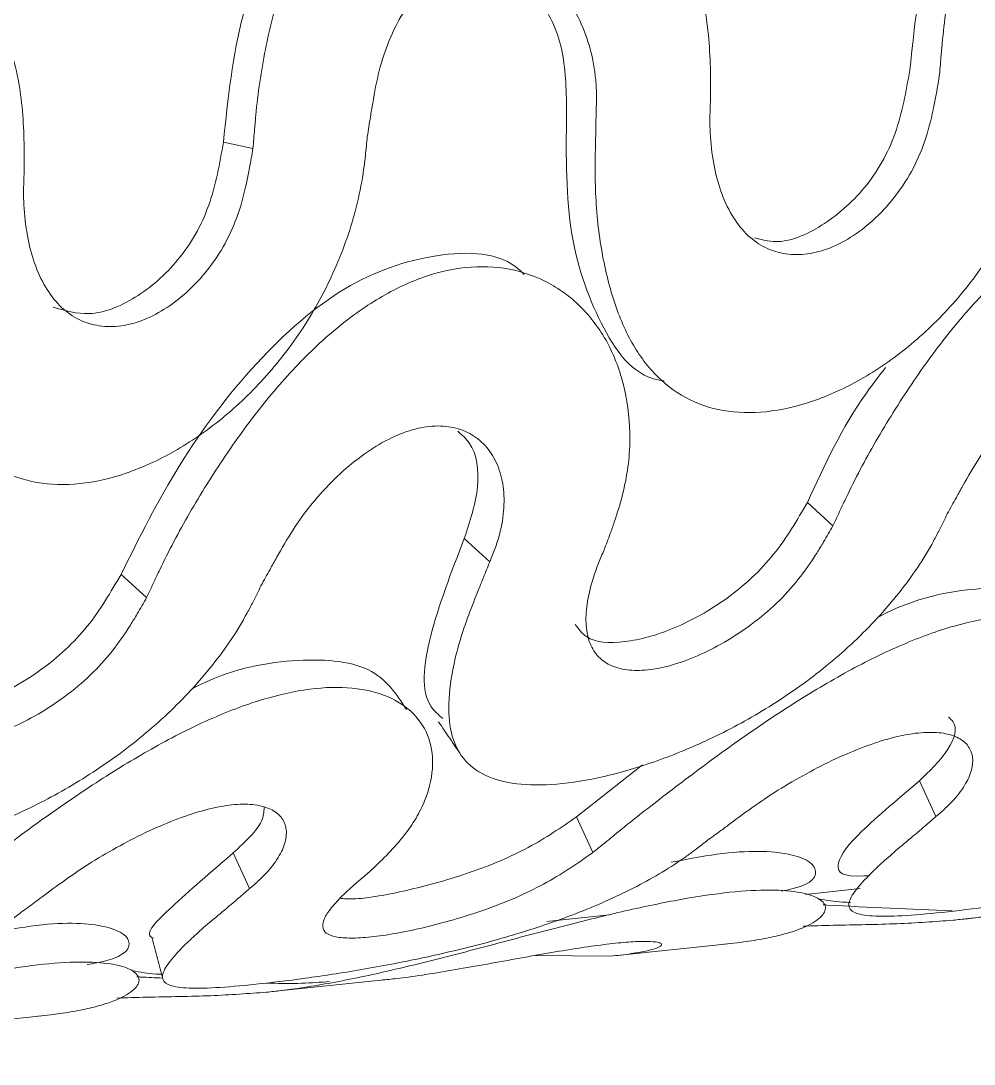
# Model space of a CAD drawing. Header units: millimetres. Extents: x -696 to 165, y -344 to 645.
# Drawn here: x -201.95 to -190.37, y 582.93 to 595.62 of the extents above; entities that cross this region are included whole.
import ezdxf

# ---------------------------------------------------------------- set-up
doc = ezdxf.new("R2010")
doc.units = ezdxf.units.MM

msp = doc.modelspace()

# ---------------------------------------------------------------- linework, layer by layer
at = {"color": 144, "linetype": 'Continuous', "lineweight": 0}
for p, q in [((-199.486, 594.142), (-199.128, 594.064)), ((-192.391, 589.762), (-192.081, 589.478)), ((-196.56, 589.324), (-196.251, 589.041)), ((-200.73, 588.887), (-200.42, 588.604)), ((-194.393, 586.571), (-195.197, 585.939)), ((-191.028, 586.376), (-190.829, 585.943)), ((-195.197, 585.939), (-194.998, 585.506)), ((-199.367, 585.502), (-199.168, 585.068)), ((-194.792, 584.245), (-195.697, 584.254))]:
    msp.add_line(p, q, dxfattribs=at)
at = {"color": 7, "linetype": 'Continuous', "lineweight": 15}
for p, q in [((-192.413, 584.997), (-191.749, 585.067)), ((-190.55, 584.69), (-189.159, 584.836)), ((-195.558, 584.667), (-194.794, 584.748)), ((-194.742, 584.25), (-193.352, 584.396)), ((-198.889, 583.815), (-197.498, 583.961)), ((-203.081, 583.376), (-201.691, 583.521))]:
    msp.add_line(p, q, dxfattribs=at)
at = {"color": 144, "linetype": 'Continuous', "lineweight": 0}
for points, knots in [([(-185.23, 595.522), (-185.229, 595.6), (-185.228, 595.733), (-185.232, 595.999), (-185.249, 596.319), (-185.307, 596.708), (-185.438, 597.205), (-185.683, 597.781), (-186.082, 598.378), (-186.566, 598.851), (-187.104, 599.183), (-187.667, 599.364), (-188.227, 599.386), (-188.76, 599.249), (-189.248, 598.958), (-189.678, 598.524), (-190.041, 597.963), (-190.336, 597.295), (-190.523, 596.669), (-190.64, 596.145), (-190.709, 595.745), (-190.748, 595.42), (-190.77, 595.151), (-190.782, 595.017), (-190.789, 594.939)], [0, 0, 0, 0, 0.01866, 0.031955, 0.063741, 0.095406, 0.127145, 0.190448, 0.253123, 0.315389, 0.377216, 0.438697, 0.5, 0.561304, 0.62279, 0.684608, 0.746879, 0.809341, 0.872758, 0.904994, 0.936399, 0.968174, 0.981425, 1, 1, 1, 1]), ([(-193.569, 594.647), (-193.568, 594.725), (-193.567, 594.859), (-193.571, 595.125), (-193.588, 595.445), (-193.645, 595.834), (-193.777, 596.33), (-194.022, 596.906), (-194.421, 597.504), (-194.905, 597.976), (-195.443, 598.309), (-196.006, 598.489), (-196.566, 598.511), (-197.099, 598.374), (-197.587, 598.084), (-198.017, 597.649), (-198.38, 597.088), (-198.675, 596.42), (-198.862, 595.794), (-198.978, 595.271), (-199.048, 594.87), (-199.087, 594.546), (-199.109, 594.277), (-199.121, 594.143), (-199.128, 594.064)], [0, 0, 0, 0, 0.01866, 0.031955, 0.063741, 0.095406, 0.127145, 0.190448, 0.253123, 0.315389, 0.377216, 0.438697, 0.5, 0.561304, 0.62279, 0.684608, 0.746879, 0.809341, 0.872758, 0.904994, 0.936399, 0.968174, 0.981425, 1, 1, 1, 1]), ([(-190.401, 597.874), (-190.592, 597.45), (-190.981, 596.59), (-191.091, 595.547), (-191.147, 595.016)], [0, 0, 0, 0, 0.491663, 1, 1, 1, 1]), ([(-201.908, 593.773), (-201.907, 593.851), (-201.906, 593.984), (-201.91, 594.25), (-201.927, 594.57), (-201.984, 594.959), (-202.116, 595.456), (-202.361, 596.032), (-202.76, 596.629), (-203.244, 597.102), (-203.782, 597.434), (-204.345, 597.614), (-204.905, 597.636), (-205.438, 597.5), (-205.926, 597.209), (-206.356, 596.775), (-206.719, 596.213), (-207.014, 595.545), (-207.201, 594.92), (-207.317, 594.396), (-207.387, 593.995), (-207.425, 593.671), (-207.448, 593.402), (-207.46, 593.268), (-207.467, 593.19)], [0, 0, 0, 0, 0.01866, 0.031955, 0.063741, 0.095406, 0.127145, 0.190448, 0.253123, 0.315389, 0.377216, 0.438697, 0.5, 0.561304, 0.62279, 0.684608, 0.746879, 0.809341, 0.872758, 0.904994, 0.936399, 0.968174, 0.981425, 1, 1, 1, 1]), ([(-198.739, 596.999), (-198.931, 596.576), (-199.32, 595.715), (-199.43, 594.672), (-199.486, 594.142)], [0, 0, 0, 0, 0.4916626, 1, 1, 1, 1]), ([(-197.738, 594.21), (-197.725, 594.289), (-197.704, 594.424), (-197.661, 594.692), (-197.601, 595.01), (-197.48, 595.387), (-197.309, 595.719), (-197.101, 596), (-196.865, 596.218), (-196.608, 596.366), (-196.337, 596.434), (-196.063, 596.421), (-195.794, 596.33), (-195.545, 596.163), (-195.326, 595.924), (-195.148, 595.626), (-195.021, 595.28), (-194.964, 594.963), (-194.951, 594.7), (-194.956, 594.568), (-194.958, 594.502)], [0, 0, 0, 0, 0.037586, 0.064255, 0.12723, 0.189295, 0.251986, 0.314945, 0.377155, 0.438811, 0.499758, 0.561114, 0.622703, 0.684321, 0.746812, 0.809827, 0.873255, 0.936776, 0.968416, 1, 1, 1, 1]), ([(-196.387, 596.364), (-196.308, 596.356), (-196.047, 596.328), (-195.668, 595.962), (-195.34, 595.349), (-195.324, 594.836), (-195.317, 594.579)], [0, 0, 0, 0, 0.126426, 0.418454, 0.709384, 1, 1, 1, 1]), ([(-194.958, 594.502), (-194.96, 594.424), (-194.962, 594.291), (-194.968, 594.026), (-194.972, 593.711), (-194.958, 593.332), (-194.904, 592.852), (-194.787, 592.304), (-194.571, 591.746), (-194.268, 591.313), (-193.884, 591.013), (-193.424, 590.855), (-192.9, 590.841), (-192.331, 590.97), (-191.74, 591.238), (-191.156, 591.639), (-190.612, 592.161), (-190.134, 592.79), (-189.819, 593.388), (-189.624, 593.894), (-189.512, 594.286), (-189.452, 594.606), (-189.419, 594.873), (-189.407, 595.006), (-189.399, 595.085)], [0, 0, 0, 0, 0.01866, 0.031955, 0.063741, 0.095406, 0.127145, 0.190448, 0.253123, 0.315389, 0.377216, 0.438697, 0.5, 0.561304, 0.62279, 0.684608, 0.746879, 0.809341, 0.872758, 0.904994, 0.936399, 0.968174, 0.981425, 1, 1, 1, 1]), ([(-190.789, 594.939), (-190.802, 594.86), (-190.825, 594.725), (-190.877, 594.46), (-190.958, 594.145), (-191.118, 593.777), (-191.335, 593.455), (-191.588, 593.184), (-191.863, 592.974), (-192.146, 592.832), (-192.426, 592.766), (-192.691, 592.777), (-192.934, 592.862), (-193.145, 593.021), (-193.317, 593.25), (-193.45, 593.538), (-193.537, 593.876), (-193.574, 594.188), (-193.577, 594.449), (-193.571, 594.581), (-193.569, 594.647)], [0, 0, 0, 0, 0.037586, 0.064255, 0.12723, 0.189295, 0.251986, 0.314945, 0.377155, 0.438811, 0.499758, 0.561114, 0.622703, 0.684321, 0.746812, 0.809827, 0.873255, 0.936776, 0.968416, 1, 1, 1, 1]), ([(-191.147, 595.016), (-191.193, 594.756), (-191.261, 594.368), (-191.477, 593.889), (-191.766, 593.476), (-192.209, 593.097), (-192.699, 592.888), (-192.948, 592.956), (-193.032, 592.978)], [0, 0, 0, 0, 0.2234622, 0.3338251, 0.4452811, 0.6666117, 0.8878315, 1, 1, 1, 1]), ([(-195.317, 594.579), (-195.323, 594.065), (-195.337, 593.039), (-194.931, 591.905), (-194.51, 591.294), (-194.156, 591.242), (-194.131, 591.239)], [0, 0, 0, 0, 0.32659, 0.651101, 0.975954, 1, 1, 1, 1]), ([(-186.522, 590.061), (-186.497, 590.126), (-186.455, 590.237), (-186.375, 590.462), (-186.292, 590.734), (-186.226, 591.071), (-186.196, 591.506), (-186.252, 592.021), (-186.449, 592.568), (-186.767, 593.009), (-187.181, 593.325), (-187.667, 593.497), (-188.201, 593.517), (-188.76, 593.382), (-189.325, 593.1), (-189.879, 592.682), (-190.408, 592.152), (-190.905, 591.534), (-191.282, 590.97), (-191.56, 590.508), (-191.753, 590.16), (-191.891, 589.883), (-191.997, 589.656), (-192.05, 589.544), (-192.081, 589.478)], [0, 0, 0, 0, 0.01866, 0.031955, 0.063741, 0.095406, 0.127145, 0.190448, 0.253123, 0.315389, 0.377216, 0.438697, 0.5, 0.561304, 0.62279, 0.684608, 0.746879, 0.809341, 0.872758, 0.904994, 0.936399, 0.968174, 0.981425, 1, 1, 1, 1]), ([(-195.833, 592.533), (-195.849, 592.55), (-196.106, 592.81), (-196.904, 592.825), (-198.012, 592.454), (-199.103, 591.508), (-200.065, 590.224), (-200.508, 589.333), (-200.73, 588.887)], [0, 0, 0, 0, 0.013498, 0.210846, 0.40815, 0.605325, 0.802383, 1, 1, 1, 1]), ([(-194.861, 589.187), (-194.836, 589.252), (-194.793, 589.363), (-194.714, 589.587), (-194.631, 589.86), (-194.564, 590.196), (-194.535, 590.631), (-194.591, 591.146), (-194.788, 591.693), (-195.106, 592.135), (-195.52, 592.45), (-196.006, 592.622), (-196.54, 592.642), (-197.099, 592.508), (-197.664, 592.225), (-198.218, 591.808), (-198.747, 591.278), (-199.244, 590.66), (-199.621, 590.095), (-199.899, 589.633), (-200.091, 589.285), (-200.23, 589.008), (-200.336, 588.781), (-200.389, 588.669), (-200.42, 588.604)], [0, 0, 0, 0, 0.0186597, 0.0319549, 0.0637412, 0.0954062, 0.1271454, 0.1904484, 0.2531234, 0.3153892, 0.3772158, 0.4386966, 0.5000004, 0.5613035, 0.6227903, 0.6846084, 0.746879, 0.8093411, 0.8727575, 0.9049937, 0.9363988, 0.9681745, 0.9814248, 1, 1, 1, 1]), ([(-191.442, 591.401), (-191.521, 591.298), (-191.92, 590.786), (-192.182, 590.217), (-192.391, 589.762)], [0, 0, 0, 0, 0.200079, 1, 1, 1, 1]), ([(-199.03, 588.749), (-198.994, 588.815), (-198.931, 588.928), (-198.806, 589.155), (-198.648, 589.427), (-198.413, 589.755), (-198.143, 590.049), (-197.854, 590.3), (-197.557, 590.498), (-197.262, 590.633), (-196.979, 590.698), (-196.717, 590.689), (-196.486, 590.61), (-196.298, 590.463), (-196.161, 590.254), (-196.082, 589.995), (-196.069, 589.697), (-196.112, 589.428), (-196.182, 589.207), (-196.228, 589.096), (-196.251, 589.041)], [0, 0, 0, 0, 0.037586, 0.064255, 0.12723, 0.189295, 0.251986, 0.314945, 0.377155, 0.438811, 0.499758, 0.561114, 0.622703, 0.684321, 0.746812, 0.809827, 0.873255, 0.936776, 0.968416, 1, 1, 1, 1]), ([(-196.638, 590.626), (-196.587, 590.581), (-196.42, 590.433), (-196.35, 589.961), (-196.49, 589.536), (-196.56, 589.324)], [0, 0, 0, 0, 0.1776761, 0.5890595, 1, 1, 1, 1]), ([(-204.59, 588.166), (-204.615, 588.102), (-204.659, 587.991), (-204.746, 587.775), (-204.848, 587.519), (-204.952, 587.217), (-205.048, 586.844), (-205.104, 586.43), (-205.064, 586.027), (-204.903, 585.73), (-204.622, 585.536), (-204.224, 585.445), (-203.721, 585.454), (-203.131, 585.56), (-202.478, 585.761), (-201.791, 586.056), (-201.105, 586.443), (-200.451, 586.917), (-199.962, 587.379), (-199.618, 587.779), (-199.387, 588.093), (-199.23, 588.354), (-199.116, 588.573), (-199.062, 588.684), (-199.03, 588.749)], [0, 0, 0, 0, 0.0186597, 0.0319549, 0.0637412, 0.0954062, 0.1271454, 0.1904484, 0.2531234, 0.3153892, 0.3772158, 0.4386966, 0.5000004, 0.5613035, 0.6227903, 0.6846084, 0.746879, 0.8093411, 0.8727575, 0.9049937, 0.9363988, 0.9681745, 0.9814248, 1, 1, 1, 1]), ([(-188.923, 588.118), (-189.046, 588.305), (-189.3, 588.691), (-190.28, 588.76), (-191.082, 588.606), (-191.528, 588.369), (-191.535, 588.365)], [0, 0, 0, 0, 0.320247, 0.657435, 0.994548, 1, 1, 1, 1]), ([(-189.439, 586.089), (-189.395, 586.128), (-189.321, 586.195), (-189.177, 586.333), (-189.015, 586.503), (-188.85, 586.719), (-188.691, 587.003), (-188.589, 587.351), (-188.613, 587.733), (-188.786, 588.047), (-189.09, 588.273), (-189.507, 588.392), (-190.018, 588.394), (-190.601, 588.277), (-191.234, 588.047), (-191.898, 587.72), (-192.572, 587.317), (-193.241, 586.864), (-193.777, 586.468), (-194.185, 586.157), (-194.476, 585.929), (-194.693, 585.754), (-194.864, 585.613), (-194.949, 585.545), (-194.998, 585.506)], [0, 0, 0, 0, 0.01866, 0.031955, 0.063741, 0.095406, 0.127145, 0.190448, 0.253123, 0.315389, 0.377216, 0.438697, 0.5, 0.561304, 0.62279, 0.684608, 0.746879, 0.809341, 0.872758, 0.904994, 0.936399, 0.968174, 0.981425, 1, 1, 1, 1]), ([(-197.262, 587.243), (-197.385, 587.431), (-197.638, 587.817), (-198.619, 587.885), (-199.421, 587.732), (-199.867, 587.495), (-199.874, 587.491)], [0, 0, 0, 0, 0.320247, 0.657435, 0.994548, 1, 1, 1, 1]), ([(-197.778, 585.214), (-197.734, 585.253), (-197.66, 585.32), (-197.516, 585.458), (-197.354, 585.628), (-197.189, 585.844), (-197.03, 586.129), (-196.928, 586.477), (-196.952, 586.858), (-197.125, 587.172), (-197.428, 587.398), (-197.846, 587.517), (-198.357, 587.519), (-198.939, 587.402), (-199.573, 587.173), (-200.236, 586.845), (-200.911, 586.442), (-201.58, 585.99), (-202.116, 585.594), (-202.524, 585.283), (-202.815, 585.055), (-203.032, 584.879), (-203.203, 584.738), (-203.287, 584.671), (-203.337, 584.631)], [0, 0, 0, 0, 0.01866, 0.031955, 0.063741, 0.095406, 0.127145, 0.190448, 0.253123, 0.315389, 0.377216, 0.438697, 0.5, 0.561304, 0.62279, 0.684608, 0.746879, 0.809341, 0.872758, 0.904994, 0.936399, 0.968174, 0.981425, 1, 1, 1, 1]), ([(-190.829, 585.943), (-190.872, 585.904), (-190.947, 585.839), (-191.097, 585.713), (-191.271, 585.568), (-191.46, 585.405), (-191.662, 585.214), (-191.836, 585.022), (-191.913, 584.861), (-191.842, 584.767), (-191.623, 584.727), (-191.263, 584.732), (-190.772, 584.773), (-190.169, 584.847), (-189.479, 584.952), (-188.73, 585.093), (-187.954, 585.277), (-187.184, 585.509), (-186.575, 585.749), (-186.125, 585.966), (-185.809, 586.142), (-185.58, 586.291), (-185.404, 586.42), (-185.319, 586.487), (-185.269, 586.526)], [0, 0, 0, 0, 0.0186597, 0.0319549, 0.0637412, 0.0954062, 0.1271454, 0.1904484, 0.2531234, 0.3153892, 0.3772158, 0.4386966, 0.5000004, 0.5613035, 0.6227903, 0.6846084, 0.746879, 0.8093411, 0.8727575, 0.9049937, 0.9363988, 0.9681745, 0.9814248, 1, 1, 1, 1]), ([(-191.028, 586.376), (-191.312, 586.137), (-191.88, 585.661), (-192.074, 585.319), (-191.973, 585.204), (-191.659, 585.223), (-191.636, 585.224)], [0, 0, 0, 0, 0.325995, 0.649914, 0.974174, 1, 1, 1, 1]), ([(-201.947, 584.777), (-201.892, 584.817), (-201.797, 584.886), (-201.609, 585.027), (-201.374, 585.2), (-201.049, 585.417), (-200.699, 585.617), (-200.343, 585.794), (-199.996, 585.937), (-199.669, 586.039), (-199.375, 586.093), (-199.124, 586.096), (-198.925, 586.05), (-198.787, 585.957), (-198.718, 585.823), (-198.719, 585.658), (-198.796, 585.47), (-198.918, 585.303), (-199.051, 585.168), (-199.129, 585.102), (-199.168, 585.068)], [0, 0, 0, 0, 0.037586, 0.064255, 0.12723, 0.189295, 0.251986, 0.314945, 0.377155, 0.438811, 0.499758, 0.561114, 0.622703, 0.684321, 0.746812, 0.809827, 0.873255, 0.936776, 0.968416, 1, 1, 1, 1]), ([(-198.992, 586.055), (-198.995, 586), (-199.003, 585.837), (-199.222, 585.636), (-199.367, 585.502)], [0, 0, 0, 0, 0.335835, 1, 1, 1, 1]), ([(-192.706, 585.038), (-192.663, 585.046), (-192.32, 585.11), (-192.226, 585.325), (-192.537, 585.51), (-193.228, 585.544), (-193.855, 585.424), (-194.047, 585.387)], [0, 0, 0, 0, 0.0405191, 0.3191645, 0.5981028, 0.8773027, 1, 1, 1, 1]), ([(-199.367, 585.502), (-199.637, 585.268), (-200.174, 584.803), (-200.459, 584.511), (-200.343, 584.468), (-200.335, 584.465)], [0, 0, 0, 0, 0.4855765, 0.9680616, 1, 1, 1, 1]), ([(-193.402, 584.391), (-193.35, 584.396), (-193.259, 584.406), (-193.083, 584.429), (-192.879, 584.464), (-192.66, 584.515), (-192.427, 584.59), (-192.23, 584.697), (-192.145, 584.83), (-192.223, 584.946), (-192.452, 585.027), (-192.823, 585.059), (-193.317, 585.032), (-193.916, 584.944), (-194.596, 584.802), (-195.335, 584.619), (-196.105, 584.415), (-196.882, 584.209), (-197.514, 584.056), (-197.995, 583.955), (-198.341, 583.891), (-198.599, 583.851), (-198.802, 583.824), (-198.903, 583.814), (-198.961, 583.808)], [0, 0, 0, 0, 0.01866, 0.031955, 0.063741, 0.095406, 0.127145, 0.190448, 0.253123, 0.315389, 0.377216, 0.438697, 0.5, 0.561304, 0.62279, 0.684608, 0.746879, 0.809341, 0.872758, 0.904994, 0.936399, 0.968174, 0.981425, 1, 1, 1, 1]), ([(-191.869, 584.899), (-191.901, 584.9), (-192.032, 584.903), (-192.16, 584.926), (-192.256, 584.943)], [0, 0, 0, 0, 0.24821, 1, 1, 1, 1]), ([(-207.506, 584.194), (-207.55, 584.155), (-207.625, 584.09), (-207.774, 583.963), (-207.949, 583.819), (-208.138, 583.656), (-208.34, 583.465), (-208.514, 583.273), (-208.591, 583.112), (-208.519, 583.018), (-208.301, 582.978), (-207.94, 582.983), (-207.45, 583.024), (-206.847, 583.097), (-206.157, 583.203), (-205.407, 583.344), (-204.632, 583.528), (-203.862, 583.76), (-203.253, 583.999), (-202.802, 584.217), (-202.487, 584.392), (-202.258, 584.542), (-202.082, 584.671), (-201.997, 584.738), (-201.947, 584.777)], [0, 0, 0, 0, 0.01866, 0.031955, 0.063741, 0.095406, 0.127145, 0.190448, 0.253123, 0.315389, 0.377216, 0.438697, 0.5, 0.561304, 0.62279, 0.684608, 0.746879, 0.809341, 0.872758, 0.904994, 0.936399, 0.968174, 0.981425, 1, 1, 1, 1]), ([(-192.201, 584.87), (-192.185, 584.869), (-191.656, 584.839), (-191.138, 584.817), (-190.634, 584.795)], [0, 0, 0, 0, 0.0291933, 1, 1, 1, 1]), ([(-201.141, 584.144), (-201.063, 584.158), (-200.678, 584.227), (-200.559, 584.45), (-200.878, 584.636), (-201.566, 584.67), (-202.194, 584.549), (-202.386, 584.512)], [0, 0, 0, 0, 0.069314, 0.339597, 0.610164, 0.880985, 1, 1, 1, 1]), ([(-190.622, 584.683), (-190.841, 584.666), (-191.167, 584.642), (-191.677, 584.629), (-192.071, 584.622), (-192.322, 584.615), (-192.442, 584.611)], [0, 0, 0, 0, 0.410117, 0.610422, 0.812748, 1, 1, 1, 1]), ([(-197.572, 583.954), (-197.507, 583.96), (-197.397, 583.972), (-197.176, 584), (-196.901, 584.041), (-196.526, 584.106), (-196.131, 584.177), (-195.737, 584.249), (-195.359, 584.314), (-195.014, 584.368), (-194.713, 584.406), (-194.469, 584.425), (-194.288, 584.427), (-194.18, 584.412), (-194.15, 584.385), (-194.197, 584.35), (-194.323, 584.312), (-194.487, 584.282), (-194.653, 584.259), (-194.745, 584.25), (-194.792, 584.245)], [0, 0, 0, 0, 0.0375864, 0.0642546, 0.1272298, 0.189295, 0.2519863, 0.3149454, 0.3771553, 0.4388113, 0.4997585, 0.5611137, 0.6227028, 0.6843215, 0.746812, 0.8098273, 0.8732547, 0.9367756, 0.9684164, 1, 1, 1, 1]), ([(-201.741, 583.516), (-201.688, 583.522), (-201.598, 583.531), (-201.422, 583.555), (-201.218, 583.589), (-200.999, 583.64), (-200.766, 583.716), (-200.569, 583.822), (-200.484, 583.955), (-200.562, 584.071), (-200.791, 584.153), (-201.162, 584.184), (-201.656, 584.157), (-202.255, 584.07), (-202.935, 583.928), (-203.674, 583.745), (-204.444, 583.54), (-205.221, 583.335), (-205.853, 583.182), (-206.334, 583.08), (-206.68, 583.016), (-206.938, 582.976), (-207.141, 582.95), (-207.242, 582.939), (-207.3, 582.933)], [0, 0, 0, 0, 0.01866, 0.031955, 0.063741, 0.095406, 0.127145, 0.190448, 0.253123, 0.315389, 0.377216, 0.438697, 0.5, 0.561304, 0.62279, 0.684608, 0.746879, 0.809341, 0.872758, 0.904994, 0.936399, 0.968174, 0.981425, 1, 1, 1, 1]), ([(-200.239, 584.026), (-200.261, 584.027), (-200.382, 584.03), (-200.499, 584.051), (-200.594, 584.068)], [0, 0, 0, 0, 0.183585, 1, 1, 1, 1]), ([(-200.54, 583.995), (-200.524, 583.994), (-200.419, 583.988), (-200.315, 583.984), (-200.227, 583.98)], [0, 0, 0, 0, 0.1462893, 1, 1, 1, 1]), ([(-198.961, 583.92), (-198.948, 583.919), (-198.65, 583.905), (-198.418, 583.921), (-198.196, 583.937)], [0, 0, 0, 0, 0.043518, 1, 1, 1, 1]), ([(-198.961, 583.808), (-199.18, 583.792), (-199.506, 583.767), (-200.016, 583.755), (-200.41, 583.748), (-200.661, 583.74), (-200.781, 583.737)], [0, 0, 0, 0, 0.410117, 0.610422, 0.812748, 1, 1, 1, 1])]:
    msp.add_open_spline(points, degree=3, knots=knots, dxfattribs=at)
at = {"color": 7, "linetype": 'Continuous', "lineweight": 15}
for points, knots in [([(-203.297, 593.627), (-203.299, 593.549), (-203.301, 593.416), (-203.307, 593.152), (-203.311, 592.837), (-203.297, 592.457), (-203.243, 591.977), (-203.126, 591.429), (-202.91, 590.871), (-202.607, 590.438), (-202.223, 590.139), (-201.763, 589.981), (-201.239, 589.966), (-200.669, 590.095), (-200.079, 590.364), (-199.495, 590.765), (-198.951, 591.287), (-198.473, 591.915), (-198.158, 592.513), (-197.963, 593.02), (-197.851, 593.411), (-197.791, 593.731), (-197.758, 593.998), (-197.745, 594.132), (-197.738, 594.21)], [0, 0, 0, 0, 0.01866, 0.031955, 0.063741, 0.095406, 0.127145, 0.190448, 0.253123, 0.315389, 0.377216, 0.438697, 0.5, 0.561304, 0.62279, 0.684608, 0.746879, 0.809341, 0.872758, 0.904994, 0.936399, 0.968174, 0.981425, 1, 1, 1, 1]), ([(-199.128, 594.064), (-199.141, 593.985), (-199.164, 593.851), (-199.216, 593.585), (-199.297, 593.271), (-199.457, 592.902), (-199.674, 592.58), (-199.927, 592.31), (-200.202, 592.1), (-200.485, 591.958), (-200.765, 591.892), (-201.03, 591.902), (-201.273, 591.987), (-201.484, 592.146), (-201.656, 592.375), (-201.789, 592.663), (-201.876, 593.002), (-201.912, 593.314), (-201.916, 593.574), (-201.91, 593.707), (-201.908, 593.773)], [0, 0, 0, 0, 0.037586, 0.064255, 0.12723, 0.189295, 0.251986, 0.314945, 0.377155, 0.438811, 0.499758, 0.561114, 0.622703, 0.684321, 0.746812, 0.809827, 0.873255, 0.936776, 0.968416, 1, 1, 1, 1]), ([(-199.486, 594.142), (-199.532, 593.882), (-199.6, 593.493), (-199.816, 593.014), (-200.105, 592.602), (-200.549, 592.217), (-201.106, 592), (-201.412, 592.093), (-201.555, 592.137)], [0, 0, 0, 0, 0.206784, 0.30891, 0.412048, 0.61686, 0.821569, 1, 1, 1, 1]), ([(-190.692, 589.624), (-190.655, 589.69), (-190.592, 589.803), (-190.467, 590.029), (-190.309, 590.302), (-190.074, 590.63), (-189.804, 590.923), (-189.515, 591.175), (-189.218, 591.372), (-188.923, 591.508), (-188.64, 591.572), (-188.378, 591.564), (-188.147, 591.485), (-187.959, 591.338), (-187.823, 591.129), (-187.743, 590.87), (-187.73, 590.571), (-187.773, 590.302), (-187.843, 590.081), (-187.889, 589.971), (-187.912, 589.915)], [0, 0, 0, 0, 0.0375864, 0.0642546, 0.1272298, 0.189295, 0.2519863, 0.3149454, 0.3771553, 0.4388113, 0.4997585, 0.5611137, 0.6227028, 0.6843215, 0.746812, 0.8098273, 0.8732547, 0.9367756, 0.9684164, 1, 1, 1, 1]), ([(-192.391, 589.762), (-192.516, 589.547), (-192.702, 589.226), (-193.06, 588.84), (-193.465, 588.511), (-194.02, 588.2), (-194.628, 588.039), (-195.057, 588.062), (-195.172, 588.222), (-195.213, 588.278)], [0, 0, 0, 0, 0.181545, 0.271205, 0.361754, 0.541567, 0.72129, 0.901126, 1, 1, 1, 1]), ([(-196.251, 589.041), (-196.276, 588.976), (-196.32, 588.866), (-196.408, 588.649), (-196.509, 588.394), (-196.613, 588.092), (-196.709, 587.718), (-196.765, 587.305), (-196.726, 586.902), (-196.565, 586.604), (-196.283, 586.41), (-195.885, 586.319), (-195.382, 586.328), (-194.792, 586.434), (-194.139, 586.636), (-193.453, 586.931), (-192.766, 587.318), (-192.112, 587.792), (-191.623, 588.254), (-191.279, 588.654), (-191.048, 588.968), (-190.891, 589.228), (-190.777, 589.448), (-190.723, 589.559), (-190.692, 589.624)], [0, 0, 0, 0, 0.01866, 0.031955, 0.063741, 0.095406, 0.127145, 0.190448, 0.253123, 0.315389, 0.377216, 0.438697, 0.5, 0.561304, 0.62279, 0.684608, 0.746879, 0.809341, 0.872758, 0.904994, 0.936399, 0.968174, 0.981425, 1, 1, 1, 1]), ([(-192.081, 589.478), (-192.119, 589.412), (-192.182, 589.3), (-192.316, 589.081), (-192.492, 588.825), (-192.76, 588.529), (-193.07, 588.271), (-193.398, 588.056), (-193.728, 587.889), (-194.046, 587.774), (-194.337, 587.717), (-194.591, 587.718), (-194.799, 587.776), (-194.954, 587.893), (-195.051, 588.065), (-195.091, 588.288), (-195.07, 588.556), (-195.009, 588.808), (-194.931, 589.022), (-194.884, 589.132), (-194.861, 589.187)], [0, 0, 0, 0, 0.037586, 0.064255, 0.12723, 0.189295, 0.251986, 0.314945, 0.377155, 0.438811, 0.499758, 0.561114, 0.622703, 0.684321, 0.746812, 0.809827, 0.873255, 0.936776, 0.968416, 1, 1, 1, 1]), ([(-196.56, 589.324), (-196.718, 588.914), (-197.031, 588.095), (-197.096, 587.367), (-196.873, 587.18), (-196.819, 587.135)], [0, 0, 0, 0, 0.432721, 0.862686, 1, 1, 1, 1]), ([(-200.73, 588.887), (-200.855, 588.672), (-201.041, 588.351), (-201.399, 587.965), (-201.804, 587.637), (-202.359, 587.325), (-202.967, 587.164), (-203.396, 587.187), (-203.511, 587.347), (-203.552, 587.404)], [0, 0, 0, 0, 0.181545, 0.271205, 0.361754, 0.541567, 0.72129, 0.901126, 1, 1, 1, 1]), ([(-200.42, 588.604), (-200.458, 588.538), (-200.521, 588.426), (-200.654, 588.207), (-200.83, 587.951), (-201.099, 587.654), (-201.409, 587.397), (-201.737, 587.181), (-202.067, 587.014), (-202.385, 586.899), (-202.676, 586.842), (-202.93, 586.843), (-203.138, 586.902), (-203.293, 587.018), (-203.39, 587.191), (-203.429, 587.413), (-203.409, 587.681), (-203.347, 587.933), (-203.27, 588.147), (-203.223, 588.257), (-203.2, 588.312)], [0, 0, 0, 0, 0.037586, 0.064255, 0.12723, 0.189295, 0.251986, 0.314945, 0.377155, 0.438811, 0.499758, 0.561114, 0.622703, 0.684321, 0.746812, 0.809827, 0.873255, 0.936776, 0.968416, 1, 1, 1, 1]), ([(-196.872, 587.094), (-196.827, 587.027), (-196.737, 586.895), (-196.647, 586.762), (-196.602, 586.695)], [0, 0, 0, 0, 0.499968, 1, 1, 1, 1]), ([(-190.677, 587.15), (-190.656, 587.133), (-190.557, 587.049), (-190.638, 586.762), (-190.898, 586.505), (-191.028, 586.376)], [0, 0, 0, 0, 0.114745, 0.557611, 1, 1, 1, 1]), ([(-193.608, 585.651), (-193.553, 585.692), (-193.458, 585.76), (-193.27, 585.901), (-193.035, 586.075), (-192.71, 586.291), (-192.36, 586.492), (-192.004, 586.669), (-191.657, 586.812), (-191.33, 586.914), (-191.036, 586.967), (-190.785, 586.97), (-190.586, 586.924), (-190.448, 586.832), (-190.379, 586.698), (-190.38, 586.533), (-190.457, 586.345), (-190.579, 586.178), (-190.713, 586.043), (-190.79, 585.976), (-190.829, 585.943)], [0, 0, 0, 0, 0.037586, 0.064255, 0.12723, 0.189295, 0.251986, 0.314945, 0.377155, 0.438811, 0.499758, 0.561114, 0.622703, 0.684321, 0.746812, 0.809827, 0.873255, 0.936776, 0.968416, 1, 1, 1, 1]), ([(-195.197, 585.939), (-195.382, 585.811), (-195.658, 585.62), (-196.117, 585.401), (-196.608, 585.215), (-197.225, 585.043), (-197.795, 584.936), (-197.994, 584.943), (-198.061, 584.946)], [0, 0, 0, 0, 0.2238442, 0.3343958, 0.4460424, 0.6677515, 0.8893495, 1, 1, 1, 1]), ([(-185.063, 585.266), (-185.011, 585.271), (-184.921, 585.28), (-184.744, 585.304), (-184.54, 585.338), (-184.321, 585.389), (-184.088, 585.465), (-183.891, 585.572), (-183.806, 585.705), (-183.884, 585.821), (-184.113, 585.902), (-184.484, 585.934), (-184.978, 585.906), (-185.577, 585.819), (-186.258, 585.677), (-186.996, 585.494), (-187.766, 585.289), (-188.543, 585.084), (-189.175, 584.931), (-189.657, 584.829), (-190.002, 584.765), (-190.26, 584.725), (-190.463, 584.699), (-190.564, 584.689), (-190.622, 584.683)], [0, 0, 0, 0, 0.01866, 0.031955, 0.063741, 0.095406, 0.127145, 0.190448, 0.253123, 0.315389, 0.377216, 0.438697, 0.5, 0.561304, 0.62279, 0.684608, 0.746879, 0.809341, 0.872758, 0.904994, 0.936399, 0.968174, 0.981425, 1, 1, 1, 1]), ([(-199.168, 585.068), (-199.211, 585.03), (-199.286, 584.964), (-199.435, 584.838), (-199.61, 584.693), (-199.799, 584.531), (-200.001, 584.34), (-200.175, 584.147), (-200.252, 583.987), (-200.181, 583.892), (-199.962, 583.852), (-199.602, 583.857), (-199.111, 583.899), (-198.508, 583.972), (-197.818, 584.077), (-197.068, 584.219), (-196.293, 584.402), (-195.523, 584.635), (-194.914, 584.874), (-194.464, 585.091), (-194.148, 585.267), (-193.919, 585.417), (-193.743, 585.546), (-193.658, 585.612), (-193.608, 585.651)], [0, 0, 0, 0, 0.01866, 0.031955, 0.063741, 0.095406, 0.127145, 0.190448, 0.253123, 0.315389, 0.377216, 0.438697, 0.5, 0.561304, 0.62279, 0.684608, 0.746879, 0.809341, 0.872758, 0.904994, 0.936399, 0.968174, 0.981425, 1, 1, 1, 1]), ([(-194.998, 585.506), (-195.054, 585.466), (-195.149, 585.398), (-195.342, 585.269), (-195.589, 585.12), (-195.936, 584.952), (-196.311, 584.806), (-196.692, 584.685), (-197.061, 584.588), (-197.402, 584.518), (-197.701, 584.475), (-197.947, 584.461), (-198.132, 584.476), (-198.249, 584.521), (-198.292, 584.6), (-198.265, 584.709), (-198.167, 584.851), (-198.033, 584.991), (-197.894, 585.116), (-197.817, 585.181), (-197.778, 585.214)], [0, 0, 0, 0, 0.037586, 0.064255, 0.12723, 0.189295, 0.251986, 0.314945, 0.377155, 0.438811, 0.499758, 0.561114, 0.622703, 0.684321, 0.746812, 0.809827, 0.873255, 0.936776, 0.968416, 1, 1, 1, 1]), ([(-200.353, 584.46), (-200.332, 584.379), (-200.289, 584.216), (-200.246, 584.053), (-200.224, 583.971)], [0, 0, 0, 0, 0.49995, 1, 1, 1, 1])]:
    msp.add_open_spline(points, degree=3, knots=knots, dxfattribs=at)

doc.saveas('drawing.dxf')
